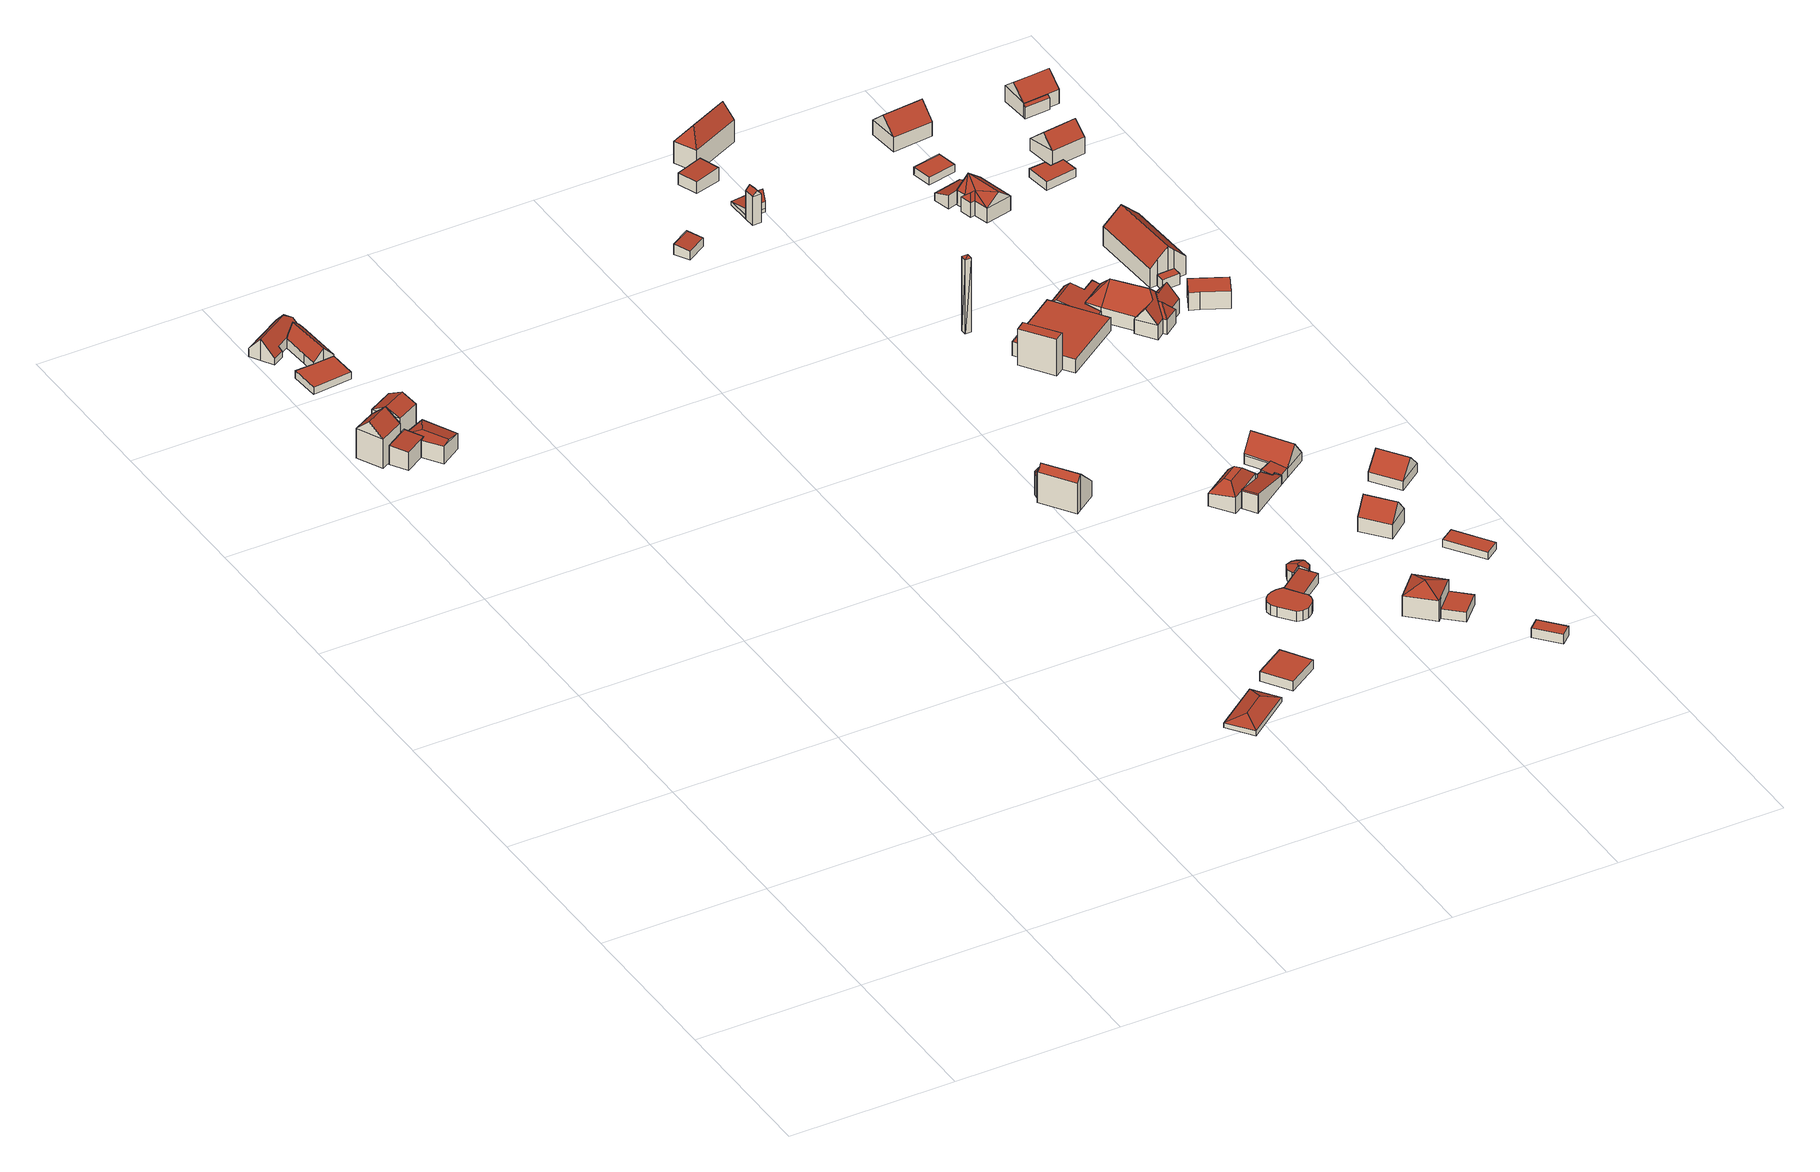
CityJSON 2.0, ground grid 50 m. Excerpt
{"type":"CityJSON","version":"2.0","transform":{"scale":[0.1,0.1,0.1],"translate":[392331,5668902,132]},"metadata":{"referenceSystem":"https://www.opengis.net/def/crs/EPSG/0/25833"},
"CityObjects":{
"building1":{"type":"Building","attributes":{"Dachtyp_tdc":"tdcGableRoof","Gemeindeschluessel":14627140,"Dachneigung":42.22,"QualitaetDacherkennung":62,"Geometrietyp2DReferenz":"3000","function":"31001_9998","roofType":"3100","measuredHeight":13.29},"geometry":[{"type":"MultiSurface","lod":"2","boundaries":[[[0,1,2,3]],[[1,4,5,2]],[[4,6,7,5]],[[6,0,3,7]],[[4,1,8]],[[0,6,9]],[[1,0,9,8]],[[6,4,8,9]],[[3,2,5,7]]],"semantics":{"surfaces":[{"type":"WallSurface"},{"type":"RoofSurface"},{"type":"GroundSurface"}],"values":[0,0,0,0,0,0,1,1,2]}}]},
"building2":{"type":"Building","attributes":{"Dachtyp_tdc":"tdcPolyFlatRoof","Gemeindeschluessel":14627140,"Dachneigung":2.62,"QualitaetDacherkennung":76,"Geometrietyp2DReferenz":"3000","function":"31001_9998","roofType":"2100","measuredHeight":6.09},"geometry":[{"type":"MultiSurface","lod":"2","boundaries":[[[10,11,12,13]],[[11,14,15,12]],[[14,16,17,15]],[[16,18,19,17]],[[18,20,21,19]],[[20,10,13,21]],[[20,18,16,14,11,10]],[[13,12,15,17,19,21]]],"semantics":{"surfaces":[{"type":"WallSurface"},{"type":"RoofSurface"},{"type":"GroundSurface"}],"values":[0,0,0,0,0,0,1,2]}}]},
"building3":{"type":"Building","attributes":{"Dachtyp_tdc":"tdcGableRoof","Gemeindeschluessel":14627140,"Dachneigung":26.84,"QualitaetDacherkennung":79,"Geometrietyp2DReferenz":"3000","function":"31001_9998","roofType":"3100","measuredHeight":13.4},"geometry":[{"type":"MultiSurface","lod":"2","boundaries":[[[22,23,24,25]],[[23,26,27,24]],[[26,28,29,27]],[[28,22,25,29]],[[26,23,30]],[[22,28,31]],[[23,22,31,30]],[[28,26,30,31]],[[25,24,27,29]]],"semantics":{"surfaces":[{"type":"WallSurface"},{"type":"RoofSurface"},{"type":"GroundSurface"}],"values":[0,0,0,0,0,0,1,1,2]}}]},
"building4":{"type":"Building","attributes":{"Dachtyp_tdc":"tdcFreeFormRoof","Gemeindeschluessel":14627140,"Dachneigung":12.15,"QualitaetDacherkennung":54,"Geometrietyp2DReferenz":"3000","function":"31001_9998","roofType":"5000","measuredHeight":6.12},"geometry":[{"type":"MultiSurface","lod":"2","boundaries":[[[32,16,17,19]],[[16,33,15,17]],[[33,34,35,15]],[[34,36,37,35]],[[36,38,39,37]],[[38,32,19,39]],[[40,41,42,33]],[[41,40,16,32,38,43]],[[43,36,34,42,41]],[[34,33,42]],[[38,36,43]],[[33,16,40]],[[19,17,15,35,37,39]]],"semantics":{"surfaces":[{"type":"WallSurface"},{"type":"RoofSurface"},{"type":"GroundSurface"}],"values":[0,0,0,0,0,0,1,1,1,0,0,0,2]}}]},
"building5":{"type":"Building","attributes":{"Dachtyp_tdc":"tdcPolyFlatRoof","Gemeindeschluessel":14627140,"Dachneigung":0,"QualitaetDacherkennung":77,"Geometrietyp2DReferenz":"3000","function":"31001_9998","roofType":"1000","measuredHeight":2.33},"geometry":[{"type":"MultiSurface","lod":"2","boundaries":[[[44,45,46,47]],[[45,48,49,46]],[[48,50,51,49]],[[50,52,53,51]],[[52,44,47,53]],[[52,50,48,45,44]],[[47,46,49,51,53]]],"semantics":{"surfaces":[{"type":"WallSurface"},{"type":"RoofSurface"},{"type":"GroundSurface"}],"values":[0,0,0,0,0,1,2]}}]},
"building6":{"type":"Building","attributes":{"Gemeindeschluessel":14627140,"Geometrietyp2DReferenz":"3000","function":"31001_9998","roofType":"9999"},"children":["building6-1","building6-2"]},
"building6-1":{"type":"BuildingPart","attributes":{"Dachtyp_tdc":"tdcGableAndHippedGRoof","Dachneigung":48.55,"QualitaetDacherkennung":80,"Geometrietyp2DReferenz":"3000","roofType":"9999","measuredHeight":6.79},"parents":["building6"],"geometry":[{"type":"MultiSurface","lod":"2","boundaries":[[[54,55,56,57]],[[55,58,59,56]],[[58,60,61,59]],[[60,62,63,61]],[[62,64,65,63]],[[64,66,67,65]],[[66,68,69,67]],[[68,70,71,69]],[[70,72,73,71]],[[54,57,74]],[[70,68,75]],[[68,66,64,62,75]],[[62,60,58,55,54,76,77,72,70,75]],[[56,59,61,63,65,67,69,71,73,78,57]],[[76,54,74]],[[77,76,74,57,78]],[[72,77,78,73]]],"semantics":{"surfaces":[{"type":"WallSurface"},{"type":"RoofSurface"},{"type":"GroundSurface"},{"type":"ClosureSurface"}],"values":[0,0,0,0,0,0,0,0,0,0,1,1,1,2,0,3,3]}}]},
"building6-2":{"type":"BuildingPart","attributes":{"Dachtyp_tdc":"tdcFreeFormRoof","Dachneigung":44.03,"QualitaetDacherkennung":60,"Geometrietyp2DReferenz":"3000","roofType":"5000","measuredHeight":6.33},"parents":["building6"],"geometry":[{"type":"MultiSurface","lod":"2","boundaries":[[[79,80,81,73,72]],[[80,82,83,81]],[[82,84,85,83]],[[84,86,87,85]],[[86,88,89,87]],[[88,74,57,89]],[[84,82,80,79,90]],[[90,76,74,88,86,84]],[[57,78,73,81,83,85,87,89]],[[77,76,90]],[[78,57,74,76,77]],[[79,72,77,90]],[[72,73,78,77]]],"semantics":{"surfaces":[{"type":"WallSurface"},{"type":"RoofSurface"},{"type":"GroundSurface"},{"type":"ClosureSurface"}],"values":[0,0,0,0,0,0,1,1,2,0,3,0,3]}}]},
"building7":{"type":"Building","attributes":{"Dachtyp_tdc":"tdcFreeFormRoof","Gemeindeschluessel":14627140,"Dachneigung":18.16,"QualitaetDacherkennung":39,"Geometrietyp2DReferenz":"3000","function":"31001_9998","roofType":"5000","measuredHeight":3},"geometry":[{"type":"MultiSurface","lod":"2","boundaries":[[[91,92,93,94]],[[92,95,96,93]],[[95,97,98,96]],[[97,91,94,98]],[[99,100,97,95]],[[99,95,92]],[[100,99,92,91]],[[100,91,97]],[[94,93,96,98]]],"semantics":{"surfaces":[{"type":"WallSurface"},{"type":"RoofSurface"},{"type":"GroundSurface"}],"values":[0,0,0,0,1,1,1,1,2]}}]},
"building8":{"type":"Building","attributes":{"Dachtyp_tdc":"tdcPolyFlatRoof","Gemeindeschluessel":14627140,"Dachneigung":0,"QualitaetDacherkennung":20,"Geometrietyp2DReferenz":"3000","function":"31001_9998","roofType":"1000","measuredHeight":3},"geometry":[{"type":"MultiSurface","lod":"2","boundaries":[[[101,102,103,104]],[[102,105,106,103]],[[105,107,108,106]],[[107,101,104,108]],[[107,105,102,101]],[[104,103,106,108]]],"semantics":{"surfaces":[{"type":"WallSurface"},{"type":"RoofSurface"},{"type":"GroundSurface"}],"values":[0,0,0,0,1,2]}}]},
"building9":{"type":"Building","attributes":{"Gemeindeschluessel":14627140,"Geometrietyp2DReferenz":"3000","function":"31001_3043","roofType":"9999"},"children":["building9-1","building9-2"]},
"building9-1":{"type":"BuildingPart","attributes":{"Dachtyp_tdc":"tdcGableRoof","Dachneigung":43.97,"QualitaetDacherkennung":53,"Geometrietyp2DReferenz":"3000","roofType":"3100","measuredHeight":11.62},"parents":["building9"],"geometry":[{"type":"MultiSurface","lod":"2","boundaries":[[[109,110,111]],[[112,113,114,115]],[[113,116,117,114]],[[116,118,119,117]],[[118,120,121,119]],[[120,122,123,121]],[[122,109,111,123]],[[118,116,113,112,124,125]],[[125,109,122,120,118]],[[111,126,127,115,114,117,119,121,123]],[[128,129,110,109,125]],[[126,111,110,129]],[[127,126,129,128]],[[124,128,125]],[[127,128,124,112,115]]],"semantics":{"surfaces":[{"type":"WallSurface"},{"type":"RoofSurface"},{"type":"GroundSurface"},{"type":"ClosureSurface"}],"values":[0,0,0,0,0,0,0,1,1,2,0,3,3,0,3]}}]},
"building9-2":{"type":"BuildingPart","attributes":{"Dachtyp_tdc":"tdcFreeFormRoof","Dachneigung":53.35,"QualitaetDacherkennung":10,"Geometrietyp2DReferenz":"3000","roofType":"5000","measuredHeight":8.54},"parents":["building9"],"geometry":[{"type":"MultiSurface","lod":"2","boundaries":[[[128,130,131,127]],[[130,132,133,131]],[[132,134,135,133]],[[134,136,137,135]],[[136,138,139,137]],[[138,140,141,139]],[[140,142,112,115,141]],[[138,136,143,144]],[[136,134,145,143]],[[134,132,146,145]],[[132,130,147,146]],[[130,128,110,129,147]],[[129,128,124,142,148,144,143,145,146,147]],[[142,140,148]],[[140,138,144,148]],[[126,111,127,131,133,135,137,139,141,115,127]],[[110,111,126,129]],[[110,128,127,111]],[[124,112,142]],[[126,127,128,129]],[[127,115,112,124,128]]],"semantics":{"surfaces":[{"type":"WallSurface"},{"type":"RoofSurface"},{"type":"GroundSurface"},{"type":"ClosureSurface"}],"values":[0,0,0,0,0,0,0,1,1,1,1,1,1,1,1,2,3,3,0,3,3]}}]},
"building10":{"type":"Building","attributes":{"Dachtyp_tdc":"tdcPolyFlatRoof","Gemeindeschluessel":14627140,"Dachneigung":0,"QualitaetDacherkennung":88,"Geometrietyp2DReferenz":"3000","function":"31001_9998","roofType":"1000","measuredHeight":3.22},"geometry":[{"type":"MultiSurface","lod":"2","boundaries":[[[149,150,151,152]],[[150,153,154,151]],[[153,155,156,154]],[[155,157,158,156]],[[157,159,160,158]],[[159,161,162,160]],[[161,163,164,162]],[[163,165,166,164]],[[165,167,168,166]],[[167,169,170,168]],[[169,171,172,170]],[[171,173,174,172]],[[173,175,176,174]],[[175,177,178,176]],[[177,179,180,178]],[[179,149,152,180]],[[179,177,175,173,171,169,167,165,163,161,159,157,155,153,150,149]],[[152,151,154,156,158,160,162,164,166,168,170,172,174,176,178,180]]],"semantics":{"surfaces":[{"type":"WallSurface"},{"type":"RoofSurface"},{"type":"GroundSurface"}],"values":[0,0,0,0,0,0,0,0,0,0,0,0,0,0,0,0,1,2]}}]},
"building11":{"type":"Building","attributes":{"Gemeindeschluessel":14627140,"Geometrietyp2DReferenz":"3000","function":"31001_9998","roofType":"9999"},"children":["building11-1","building11-2"]},
"building11-1":{"type":"BuildingPart","attributes":{"Dachtyp_tdc":"tdcFreeFormRoof","Dachneigung":13.98,"QualitaetDacherkennung":77,"Geometrietyp2DReferenz":"3000","roofType":"5000","measuredHeight":4.08},"parents":["building11"],"geometry":[{"type":"MultiSurface","lod":"2","boundaries":[[[181,182,183,184,185]],[[182,186,187,183]],[[186,188,189,187]],[[188,190,191,189]],[[190,192,193,191]],[[192,194,195,193]],[[194,196,197,195]],[[196,198,199,197]],[[198,200,201,202,199]],[[203,204,192,190,205]],[[206,203,205,188,186,182,181]],[[196,194,204,203,206,207,200,198]],[[190,188,205]],[[194,192,204]],[[181,207,206]],[[184,183,187,189,191,193,195,197,199,202,208]],[[209,201,200,207]],[[209,208,202,201]],[[181,185,209,207]],[[185,184,208,209]]],"semantics":{"surfaces":[{"type":"WallSurface"},{"type":"RoofSurface"},{"type":"GroundSurface"},{"type":"ClosureSurface"}],"values":[0,0,0,0,0,0,0,0,0,1,1,1,0,0,0,2,0,3,0,3]}}]},
"building11-2":{"type":"BuildingPart","attributes":{"Dachtyp_tdc":"tdcPolyFlatRoof","Dachneigung":3.44,"QualitaetDacherkennung":50,"Geometrietyp2DReferenz":"3000","roofType":"2100","measuredHeight":3.25},"parents":["building11"],"geometry":[{"type":"MultiSurface","lod":"2","boundaries":[[[210,185,184,172]],[[201,211,212,202]],[[211,213,174,212]],[[213,210,172,174]],[[213,211,201,209,185,210]],[[172,184,208,202,212,174]],[[208,184,185,209]],[[202,208,209,201]]],"semantics":{"surfaces":[{"type":"WallSurface"},{"type":"RoofSurface"},{"type":"GroundSurface"},{"type":"ClosureSurface"}],"values":[0,0,0,0,1,2,3,3]}}]},
"building12":{"type":"Building","attributes":{"Dachtyp_tdc":"tdcPolyFlatRoof","Gemeindeschluessel":14627140,"Dachneigung":5.87,"QualitaetDacherkennung":61,"Geometrietyp2DReferenz":"3000","function":"31001_9998","roofType":"2100","measuredHeight":3.37},"geometry":[{"type":"MultiSurface","lod":"2","boundaries":[[[214,215,216,217]],[[215,218,219,216]],[[218,220,221,219]],[[220,214,217,221]],[[220,218,215,214]],[[217,216,219,221]]],"semantics":{"surfaces":[{"type":"WallSurface"},{"type":"RoofSurface"},{"type":"GroundSurface"}],"values":[0,0,0,0,1,2]}}]},
"building13":{"type":"Building","attributes":{"Dachtyp_tdc":"tdcTentRoof","Gemeindeschluessel":14627140,"Dachneigung":25.04,"QualitaetDacherkennung":76,"Geometrietyp2DReferenz":"3000","function":"31001_9998","roofType":"3500","measuredHeight":8.85},"geometry":[{"type":"MultiSurface","lod":"2","boundaries":[[[222,223,224,225]],[[223,226,227,224]],[[226,228,229,227]],[[228,230,231,229]],[[230,222,225,231]],[[222,230,232]],[[223,222,232]],[[228,226,223,232]],[[230,228,232]],[[225,224,227,229,231]]],"semantics":{"surfaces":[{"type":"WallSurface"},{"type":"RoofSurface"},{"type":"GroundSurface"}],"values":[0,0,0,0,0,1,1,1,1,2]}}]},
"building14":{"type":"Building","attributes":{"Dachtyp_tdc":"tdcCutTentRoof","Gemeindeschluessel":14627140,"Dachneigung":50.88,"QualitaetDacherkennung":64,"Geometrietyp2DReferenz":"3000","function":"31001_9998","roofType":"9999","measuredHeight":8.33},"geometry":[{"type":"MultiSurface","lod":"2","boundaries":[[[233,234,235,236]],[[234,237,238,235]],[[237,239,240,238]],[[239,241,242,240]],[[241,243,244,242]],[[243,245,246,244]],[[245,247,248,246]],[[247,249,250,248]],[[249,233,236,250]],[[233,249,251,252]],[[243,241,239,237,234,233,252,253]],[[247,245,243,253,254]],[[249,247,254,251]],[[254,253,252,251]],[[236,235,238,240,242,244,246,248,250]]],"semantics":{"surfaces":[{"type":"WallSurface"},{"type":"RoofSurface"},{"type":"GroundSurface"}],"values":[0,0,0,0,0,0,0,0,0,1,1,1,1,1,2]}}]},
"building15":{"type":"Building","attributes":{"Dachtyp_tdc":"tdcPolyFlatRoof","Gemeindeschluessel":14627140,"Dachneigung":0,"QualitaetDacherkennung":73,"Geometrietyp2DReferenz":"3000","function":"31001_9998","roofType":"1000","measuredHeight":3.17},"geometry":[{"type":"MultiSurface","lod":"2","boundaries":[[[255,256,257,258]],[[256,259,260,257]],[[259,261,262,260]],[[261,255,258,262]],[[261,259,256,255]],[[258,257,260,262]]],"semantics":{"surfaces":[{"type":"WallSurface"},{"type":"RoofSurface"},{"type":"GroundSurface"}],"values":[0,0,0,0,1,2]}}]},
"building16":{"type":"Building","attributes":{"Dachtyp_tdc":"tdcGableRoof","Gemeindeschluessel":14627140,"Dachneigung":12.41,"QualitaetDacherkennung":10,"Geometrietyp2DReferenz":"3000","function":"31001_9998","roofType":"3100","measuredHeight":6.01},"geometry":[{"type":"MultiSurface","lod":"2","boundaries":[[[263,264,265,266]],[[264,267,268,265]],[[267,269,270,268]],[[269,271,272,270]],[[271,273,274,272]],[[273,275,276,274]],[[275,277,278,276]],[[277,279,280,278]],[[279,245,281,280]],[[245,263,266,281]],[[277,275,273,271,269,267,264,263]],[[263,245,279,277]],[[266,265,268,270,272,274,276,278,280,281]]],"semantics":{"surfaces":[{"type":"WallSurface"},{"type":"RoofSurface"},{"type":"GroundSurface"}],"values":[0,0,0,0,0,0,0,0,0,0,1,1,2]}}]},
"building17":{"type":"Building","attributes":{"BodenHoehe":167.97,"gemHoehe":24,"BauwerkHoehe":24,"Breite":2.5,"Gemeindeschluessel":"14627140","Geometrietyp2DReferenz":"3000","function":"51002_1290","measuredHeight":24},"geometry":[{"type":"MultiSurface","lod":"2","boundaries":[[[282,283,284]],[[282,284,285]],[[282,285,286]],[[282,286,287]],[[285,284,288]],[[285,288,286]],[[284,283,289]],[[284,289,288]],[[283,282,287]],[[283,287,289]],[[286,288,289]],[[286,289,287]]],"semantics":{"surfaces":[{"type":"RoofSurface"},{"type":"WallSurface"},{"type":"GroundSurface"}],"values":[0,0,1,1,1,1,1,1,1,1,2,2]}}]},
"building18":{"type":"Building","attributes":{"Dachtyp_tdc":"tdcPolyFlatRoof","Gemeindeschluessel":14627140,"Dachneigung":0,"QualitaetDacherkennung":65,"Geometrietyp2DReferenz":"3000","function":"31001_9998","roofType":"1000","measuredHeight":2.97},"geometry":[{"type":"MultiSurface","lod":"2","boundaries":[[[290,291,292,293]],[[291,294,295,292]],[[294,296,297,295]],[[296,290,293,297]],[[296,294,291,290]],[[293,292,295,297]]],"semantics":{"surfaces":[{"type":"WallSurface"},{"type":"RoofSurface"},{"type":"GroundSurface"}],"values":[0,0,0,0,1,2]}}]},
"building19":{"type":"Building","attributes":{"Gemeindeschluessel":14627140,"Geometrietyp2DReferenz":"3000","function":"31001_9998","roofType":"9999"},"children":["building19-1","building19-2"]},
"building19-1":{"type":"BuildingPart","attributes":{"Dachtyp_tdc":"tdcFreeFormRoof","Dachneigung":50.83,"QualitaetDacherkennung":8,"Geometrietyp2DReferenz":"3000","roofType":"5000","measuredHeight":10.88},"parents":["building19"],"geometry":[{"type":"MultiSurface","lod":"2","boundaries":[[[298,299,300,301,302,303]],[[299,304,305,300]],[[304,306,307,308,309,305]],[[310,311,306,304]],[[310,304,299]],[[311,310,299,298]],[[311,298,306]],[[301,300,305,309]],[[303,307,306,298]],[[302,301,309,308]],[[302,308,307,303]]],"semantics":{"surfaces":[{"type":"WallSurface"},{"type":"RoofSurface"},{"type":"GroundSurface"},{"type":"ClosureSurface"}],"values":[0,0,0,1,0,1,0,2,0,3,3]}}]},
"building19-2":{"type":"BuildingPart","attributes":{"Dachtyp_tdc":"tdcHipAndGableRoof","Dachneigung":42.01,"QualitaetDacherkennung":13,"Geometrietyp2DReferenz":"3000","roofType":"5000","measuredHeight":6.76},"parents":["building19"],"geometry":[{"type":"MultiSurface","lod":"2","boundaries":[[[308,312,313,309]],[[312,314,315,313]],[[314,316,317,315]],[[316,302,301,317]],[[312,307,318]],[[303,319,320,318,307]],[[312,318,320,314]],[[316,319,303,302]],[[314,320,319,316]],[[308,307,312]],[[301,309,313,315,317]],[[309,301,302,308]],[[302,303,307,308]]],"semantics":{"surfaces":[{"type":"WallSurface"},{"type":"RoofSurface"},{"type":"GroundSurface"},{"type":"ClosureSurface"}],"values":[0,0,0,0,1,1,1,0,0,0,2,3,3]}}]},
"building20":{"type":"Building","attributes":{"Dachtyp_tdc":"tdcGableRoof","Gemeindeschluessel":14627140,"Dachneigung":49.23,"QualitaetDacherkennung":78,"Geometrietyp2DReferenz":"3000","function":"31001_9998","roofType":"3100","measuredHeight":9.22},"geometry":[{"type":"MultiSurface","lod":"2","boundaries":[[[321,322,323,324]],[[322,325,326,323]],[[325,327,328,326]],[[327,321,324,328]],[[325,322,329]],[[321,327,330]],[[322,321,330,329]],[[327,325,329,330]],[[324,323,326,328]]],"semantics":{"surfaces":[{"type":"WallSurface"},{"type":"RoofSurface"},{"type":"GroundSurface"}],"values":[0,0,0,0,0,0,1,1,2]}}]},
"building21":{"type":"Building","attributes":{"Gemeindeschluessel":14627140,"Geometrietyp2DReferenz":"3000","function":"31001_9998","roofType":"9999"},"children":["building21-1","building21-2"]},
"building21-1":{"type":"BuildingPart","attributes":{"Dachtyp_tdc":"tdcPolyFlatRoof","Dachneigung":0,"QualitaetDacherkennung":65,"Geometrietyp2DReferenz":"3000","roofType":"1000","measuredHeight":11.69},"parents":["building21"],"geometry":[{"type":"MultiSurface","lod":"2","boundaries":[[[331,332,333,334,335]],[[332,336,337,333]],[[336,338,339,340,337]],[[338,336,332,331]],[[334,333,337,340]],[[335,339,338,331]],[[335,334,340,339]]],"semantics":{"surfaces":[{"type":"WallSurface"},{"type":"RoofSurface"},{"type":"GroundSurface"},{"type":"ClosureSurface"}],"values":[0,0,0,1,2,0,3]}}]},
"building21-2":{"type":"BuildingPart","attributes":{"Dachtyp_tdc":"tdcPolyFlatRoof","Dachneigung":0,"QualitaetDacherkennung":38,"Geometrietyp2DReferenz":"3000","roofType":"1000","measuredHeight":4.4},"parents":["building21"],"geometry":[{"type":"MultiSurface","lod":"2","boundaries":[[[341,335,334,342]],[[339,343,344,340]],[[343,345,346,344]],[[345,347,348,346]],[[347,349,350,348]],[[349,351,352,350]],[[351,353,354,352]],[[353,341,342,354]],[[353,351,349,347,345,343,339,335,341]],[[342,334,340,344,346,348,350,352,354]],[[340,334,335,339]]],"semantics":{"surfaces":[{"type":"WallSurface"},{"type":"RoofSurface"},{"type":"GroundSurface"},{"type":"ClosureSurface"}],"values":[0,0,0,0,0,0,0,0,1,2,3]}}]},
"building22":{"type":"Building","attributes":{"Dachtyp_tdc":"tdcPolyFlatRoof","Gemeindeschluessel":14627140,"Dachneigung":4.69,"QualitaetDacherkennung":86,"Geometrietyp2DReferenz":"3000","function":"31001_9998","roofType":"2100","measuredHeight":4.35},"geometry":[{"type":"MultiSurface","lod":"2","boundaries":[[[355,356,357,358]],[[356,359,360,357]],[[359,361,362,360]],[[361,355,358,362]],[[361,359,356,355]],[[358,357,360,362]]],"semantics":{"surfaces":[{"type":"WallSurface"},{"type":"RoofSurface"},{"type":"GroundSurface"}],"values":[0,0,0,0,1,2]}}]},
"building23":{"type":"Building","attributes":{"Gemeindeschluessel":14627140,"Geometrietyp2DReferenz":"3000","function":"31001_9998","roofType":"9999"},"children":["building23-1","building23-2"]},
"building23-1":{"type":"BuildingPart","attributes":{"Dachtyp_tdc":"tdcPolyFlatRoof","Dachneigung":7.18,"QualitaetDacherkennung":78,"Geometrietyp2DReferenz":"3000","roofType":"2100","measuredHeight":3.71},"parents":["building23"],"geometry":[{"type":"MultiSurface","lod":"2","boundaries":[[[363,364,365,366,367,368]],[[364,369,370,365]],[[369,371,372,370]],[[371,373,374,372]],[[373,375,376,377,378,374]],[[373,371,369,364,363,375]],[[378,366,365,370,372,374]],[[363,368,376,375]],[[367,366,378,377]],[[367,377,376,368]]],"semantics":{"surfaces":[{"type":"WallSurface"},{"type":"RoofSurface"},{"type":"GroundSurface"},{"type":"ClosureSurface"}],"values":[0,0,0,0,0,1,2,0,3,3]}}]},
"building23-2":{"type":"BuildingPart","attributes":{"Dachtyp_tdc":"tdcGableRoof","Dachneigung":51.81,"QualitaetDacherkennung":79,"Geometrietyp2DReferenz":"3000","roofType":"3100","measuredHeight":8.22},"parents":["building23"],"geometry":[{"type":"MultiSurface","lod":"2","boundaries":[[[379,367,366,380]],[[377,381,382,378]],[[381,383,384,382]],[[383,379,380,384]],[[379,385,386,387]],[[388,376,368,387,386]],[[379,387,368,367]],[[377,376,388,381]],[[381,388,386,385,383]],[[383,385,379]],[[380,366,378,382,384]],[[378,366,367,377]],[[367,368,376,377]]],"semantics":{"surfaces":[{"type":"WallSurface"},{"type":"RoofSurface"},{"type":"GroundSurface"},{"type":"ClosureSurface"}],"values":[0,0,0,0,1,1,0,0,0,0,2,3,3]}}]},
"building24":{"type":"Building","attributes":{"Dachtyp_tdc":"tdcPolyFlatRoof","Gemeindeschluessel":14627140,"Dachneigung":0,"QualitaetDacherkennung":80,"Geometrietyp2DReferenz":"3000","function":"31001_9998","roofType":"1000","measuredHeight":2.28},"geometry":[{"type":"MultiSurface","lod":"2","boundaries":[[[389,390,391,392]],[[390,393,394,391]],[[393,395,396,394]],[[395,389,392,396]],[[395,393,390,389]],[[392,391,394,396]]],"semantics":{"surfaces":[{"type":"WallSurface"},{"type":"RoofSurface"},{"type":"GroundSurface"}],"values":[0,0,0,0,1,2]}}]},
"building25":{"type":"Building","attributes":{"Dachtyp_tdc":"tdcHipAndGableRoof","Gemeindeschluessel":14627140,"Dachneigung":51.21,"QualitaetDacherkennung":65,"Geometrietyp2DReferenz":"3000","function":"31001_9998","roofType":"5000","measuredHeight":11.57},"geometry":[{"type":"MultiSurface","lod":"2","boundaries":[[[397,398,399,400]],[[398,401,402,399]],[[401,403,404,402]],[[403,397,400,404]],[[401,398,405]],[[397,403,406]],[[398,397,406,405]],[[403,401,405,406]],[[400,399,402,404]]],"semantics":{"surfaces":[{"type":"WallSurface"},{"type":"RoofSurface"},{"type":"GroundSurface"}],"values":[0,0,0,0,1,0,1,1,2]}}]},
"building26":{"type":"Building","attributes":{"Dachtyp_tdc":"tdcFreeFormRoof","Gemeindeschluessel":14627140,"Dachneigung":10.4,"QualitaetDacherkennung":12,"Geometrietyp2DReferenz":"3000","function":"31001_9998","roofType":"5000","measuredHeight":5.91},"geometry":[{"type":"MultiSurface","lod":"2","boundaries":[[[407,408,409,410]],[[408,411,412,409]],[[411,413,414,412]],[[413,415,416,414]],[[415,417,418,416]],[[417,419,420,418]],[[419,421,422,420]],[[421,407,410,422]],[[423,424,417,415]],[[407,421,419,424,423,413,411,408]],[[415,413,423]],[[419,417,424]],[[410,409,412,414,416,418,420,422]]],"semantics":{"surfaces":[{"type":"WallSurface"},{"type":"RoofSurface"},{"type":"GroundSurface"}],"values":[0,0,0,0,0,0,0,0,1,1,0,0,2]}}]},
"building27":{"type":"Building","attributes":{"Dachtyp_tdc":"tdcGableRoof","Gemeindeschluessel":14627140,"Dachneigung":46.78,"QualitaetDacherkennung":77,"Geometrietyp2DReferenz":"3000","function":"31001_9998","roofType":"3100","measuredHeight":7.62},"geometry":[{"type":"MultiSurface","lod":"2","boundaries":[[[425,426,427,428]],[[426,429,430,427]],[[429,431,432,430]],[[431,425,428,432]],[[429,426,433]],[[425,431,434]],[[426,425,434,433]],[[431,429,433,434]],[[428,427,430,432]]],"semantics":{"surfaces":[{"type":"WallSurface"},{"type":"RoofSurface"},{"type":"GroundSurface"}],"values":[0,0,0,0,0,0,1,1,2]}}]},
"building28":{"type":"Building","attributes":{"name":"Krematorium","Dachtyp_tdc":"tdcFreeFormRoof","Gemeindeschluessel":14627140,"Dachneigung":50.9,"QualitaetDacherkennung":41,"Geometrietyp2DReferenz":"3000","function":"31001_9998","roofType":"5000","measuredHeight":10.88},"geometry":[{"type":"MultiSurface","lod":"2","boundaries":[[[435,436,437,438]],[[436,439,440,437]],[[439,441,442,440]],[[441,443,444,442]],[[443,445,446,444]],[[445,447,448,446]],[[447,449,450,448]],[[449,451,452,450]],[[451,453,454,452]],[[453,455,456,454]],[[455,457,458,456]],[[457,459,460,458]],[[459,461,462,460]],[[461,463,464,462]],[[463,435,438,464]],[[465,466,467,468,463,461]],[[469,470,471,465,461,459]],[[469,459,457]],[[470,469,457,455]],[[472,473,471,470,455,453]],[[472,453,451]],[[473,472,451,449]],[[474,466,465,471,473,449,447]],[[475,476,474,447,445]],[[475,445,443]],[[477,476,475,443,441]],[[477,441,439]],[[467,466,474,476,477,439,436]],[[468,467,436,435]],[[468,435,463]],[[438,437,440,442,444,446,448,450,452,454,456,458,460,462,464]]],"semantics":{"surfaces":[{"type":"WallSurface"},{"type":"RoofSurface"},{"type":"GroundSurface"}],"values":[0,0,0,0,0,0,0,0,0,0,0,0,0,0,0,1,1,1,1,1,0,1,1,1,1,1,1,1,1,0,2]}}]},
"building29":{"type":"Building","attributes":{"Dachtyp_tdc":"tdcPolyFlatRoof","Gemeindeschluessel":14627140,"Dachneigung":20.62,"QualitaetDacherkennung":71,"Geometrietyp2DReferenz":"3000","function":"31001_9998","roofType":"2100","measuredHeight":4.32},"geometry":[{"type":"MultiSurface","lod":"2","boundaries":[[[478,479,480,481]],[[479,482,483,480]],[[482,484,485,483]],[[484,486,487,485]],[[486,478,481,487]],[[486,484,482,479,478]],[[481,480,483,485,487]]],"semantics":{"surfaces":[{"type":"WallSurface"},{"type":"RoofSurface"},{"type":"GroundSurface"}],"values":[0,0,0,0,0,1,2]}}]},
"building30":{"type":"Building","attributes":{"Dachtyp_tdc":"tdcFreeFormRoof","Gemeindeschluessel":14627140,"Dachneigung":38.3,"QualitaetDacherkennung":72,"Geometrietyp2DReferenz":"3000","function":"31001_9998","roofType":"5000","measuredHeight":8.08},"geometry":[{"type":"MultiSurface","lod":"2","boundaries":[[[488,489,490,491]],[[489,492,493,490]],[[492,494,495,493]],[[494,496,497,495]],[[496,498,499,497]],[[498,500,501,499]],[[500,502,503,501]],[[502,504,505,503]],[[504,488,491,505]],[[504,506,488]],[[506,504,502]],[[506,500,507]],[[500,506,502]],[[507,508,506]],[[507,492,508]],[[492,507,494]],[[509,507,500,498]],[[509,498,496]],[[507,509,496,494]],[[508,492,489]],[[506,508,489,488]],[[491,490,493,495,497,499,501,503,505]]],"semantics":{"surfaces":[{"type":"WallSurface"},{"type":"RoofSurface"},{"type":"GroundSurface"}],"values":[0,0,0,0,0,0,0,0,0,0,0,1,1,1,1,1,1,1,1,0,1,2]}}]},
"building31":{"type":"Building","attributes":{"Dachtyp_tdc":"tdcPolyFlatRoof","Gemeindeschluessel":14627140,"Dachneigung":0,"QualitaetDacherkennung":77,"Geometrietyp2DReferenz":"3000","function":"31001_9998","roofType":"1000","measuredHeight":2.32},"geometry":[{"type":"MultiSurface","lod":"2","boundaries":[[[510,511,512,513]],[[511,514,515,512]],[[514,516,517,515]],[[516,510,513,517]],[[516,514,511,510]],[[513,512,515,517]]],"semantics":{"surfaces":[{"type":"WallSurface"},{"type":"RoofSurface"},{"type":"GroundSurface"}],"values":[0,0,0,0,1,2]}}]},
"building32":{"type":"Building","attributes":{"Dachtyp_tdc":"tdcFreeFormRoof","Gemeindeschluessel":14627140,"Dachneigung":42.8,"QualitaetDacherkennung":66,"Geometrietyp2DReferenz":"3000","function":"31001_9998","roofType":"5000","measuredHeight":9.19},"geometry":[{"type":"MultiSurface","lod":"2","boundaries":[[[518,519,520,521]],[[519,522,523,520]],[[522,524,525,523]],[[524,526,527,525]],[[526,528,529,527]],[[528,530,531,529]],[[530,532,533,531]],[[532,518,521,533]],[[534,528,526,524,522,519,518,535]],[[532,530,534,535]],[[530,528,534]],[[518,532,535]],[[521,520,523,525,527,529,531,533]]],"semantics":{"surfaces":[{"type":"WallSurface"},{"type":"RoofSurface"},{"type":"GroundSurface"}],"values":[0,0,0,0,0,0,0,0,1,1,0,0,2]}}]},
"building33":{"type":"Building","attributes":{"Dachtyp_tdc":"tdcPolyFlatRoof","Gemeindeschluessel":14627140,"Dachneigung":0,"QualitaetDacherkennung":19,"Geometrietyp2DReferenz":"3000","function":"31001_9998","roofType":"1000","measuredHeight":5.6},"geometry":[{"type":"MultiSurface","lod":"2","boundaries":[[[536,537,538,539]],[[537,540,541,538]],[[540,542,543,541]],[[542,544,545,543]],[[544,546,547,545]],[[546,536,539,547]],[[546,544,542,540,537,536]],[[539,538,541,543,545,547]]],"semantics":{"surfaces":[{"type":"WallSurface"},{"type":"RoofSurface"},{"type":"GroundSurface"}],"values":[0,0,0,0,0,0,1,2]}}]},
"building34":{"type":"Building","attributes":{"Gemeindeschluessel":14627140,"Geometrietyp2DReferenz":"3000","function":"31001_9998","roofType":"9999"},"children":["building34-1","building34-2"]},
"building34-1":{"type":"BuildingPart","attributes":{"Dachtyp_tdc":"tdcPolyFlatRoof","Dachneigung":0,"QualitaetDacherkennung":0,"Geometrietyp2DReferenz":"3000","roofType":"9999","measuredHeight":3.4},"parents":["building34"],"geometry":[{"type":"MultiSurface","lod":"2","boundaries":[[[548,549,550,551,552]],[[551,550,553,554]],[[550,549,555,553]],[[549,548,556,555]],[[554,553,555,556,557]],[[554,557,552,551]],[[557,556,548,552]]],"semantics":{"surfaces":[{"type":"RoofSurface"},{"type":"WallSurface"},{"type":"GroundSurface"},{"type":"ClosureSurface"}],"values":[0,1,1,1,2,3,3]}}]},
"building34-2":{"type":"BuildingPart","attributes":{"Dachtyp_tdc":"tdcGableRoof","Dachneigung":42.71,"QualitaetDacherkennung":85,"Geometrietyp2DReferenz":"3000","roofType":"3100","measuredHeight":11.24},"parents":["building34"],"geometry":[{"type":"MultiSurface","lod":"2","boundaries":[[[558,551,554]],[[559,556,548]],[[559,560,561,556]],[[560,562,563,561]],[[562,564,565,563]],[[564,566,567,565]],[[566,568,569,567]],[[568,558,554,569]],[[564,562,560,559,570]],[[570,558,568,566,564]],[[554,557,556,561,563,565,567,569]],[[552,551,558,570]],[[557,554,551,552]],[[559,548,552,570]],[[557,552,548,556]]],"semantics":{"surfaces":[{"type":"WallSurface"},{"type":"RoofSurface"},{"type":"GroundSurface"},{"type":"ClosureSurface"}],"values":[0,0,0,0,0,0,0,0,1,1,2,0,3,0,3]}}]},
"building35":{"type":"Building","attributes":{"Dachtyp_tdc":"tdcPolyFlatRoof","Gemeindeschluessel":14627140,"Dachneigung":0,"QualitaetDacherkennung":89,"Geometrietyp2DReferenz":"3000","function":"31001_9998","roofType":"1000","measuredHeight":2.67},"geometry":[{"type":"MultiSurface","lod":"2","boundaries":[[[571,572,573,574]],[[572,575,576,573]],[[575,577,578,576]],[[577,579,580,578]],[[579,581,582,580]],[[581,571,574,582]],[[581,579,577,575,572,571]],[[574,573,576,578,580,582]]],"semantics":{"surfaces":[{"type":"WallSurface"},{"type":"RoofSurface"},{"type":"GroundSurface"}],"values":[0,0,0,0,0,0,1,2]}}]},
"building36":{"type":"Building","attributes":{"Dachtyp_tdc":"tdcGableRoof","Gemeindeschluessel":14627140,"Dachneigung":41.89,"QualitaetDacherkennung":89,"Geometrietyp2DReferenz":"3000","function":"31001_9998","roofType":"3100","measuredHeight":9.01},"geometry":[{"type":"MultiSurface","lod":"2","boundaries":[[[583,584,585,586]],[[584,587,588,585]],[[587,589,590,588]],[[589,583,586,590]],[[587,584,591]],[[583,589,592]],[[584,583,592,591]],[[589,587,591,592]],[[586,585,588,590]]],"semantics":{"surfaces":[{"type":"WallSurface"},{"type":"RoofSurface"},{"type":"GroundSurface"}],"values":[0,0,0,0,0,0,1,1,2]}}]},
"building37":{"type":"Building","attributes":{"Gemeindeschluessel":14627140,"Geometrietyp2DReferenz":"3000","function":"31001_9998","roofType":"9999"},"children":["building37-1","building37-2"]},
"building37-1":{"type":"BuildingPart","attributes":{"Dachtyp_tdc":"tdcPolyFlatRoof","Dachneigung":35.2,"QualitaetDacherkennung":61,"Geometrietyp2DReferenz":"3000","roofType":"2100","measuredHeight":4.38},"parents":["building37"],"geometry":[{"type":"MultiSurface","lod":"2","boundaries":[[[593,594,595,596]],[[597,598,599,600]],[[598,593,596,599]],[[598,597,594,593]],[[596,595,600,599]],[[600,595,594,597]]],"semantics":{"surfaces":[{"type":"WallSurface"},{"type":"RoofSurface"},{"type":"GroundSurface"},{"type":"ClosureSurface"}],"values":[0,0,0,1,2,3]}}]},
"building37-2":{"type":"BuildingPart","attributes":{"Dachtyp_tdc":"tdcGableRoof","Dachneigung":39.85,"QualitaetDacherkennung":90,"Geometrietyp2DReferenz":"3000","roofType":"3100","measuredHeight":8.45},"parents":["building37"],"geometry":[{"type":"MultiSurface","lod":"2","boundaries":[[[601,602,603,604]],[[602,605,597,600,603]],[[606,607,608,595,594]],[[607,601,604,608]],[[607,609,610,601]],[[605,602,610,609,606]],[[606,609,607]],[[601,610,602]],[[604,603,600,595,608]],[[594,597,605,606]],[[594,595,600,597]]],"semantics":{"surfaces":[{"type":"WallSurface"},{"type":"RoofSurface"},{"type":"GroundSurface"},{"type":"ClosureSurface"}],"values":[0,0,0,0,1,1,0,0,2,0,3]}}]}
},
"vertices":[
[8,2696,123],[76,2732,123],[76,2732,27],[8,2696,27],[121,2661,120],[121,2661,27],[48,2621,120],[48,2621,27],[98,2698,160],[27,2660,160],
[54,2601,111],[125,2645,111],[125,2645,50],[54,2601,50],[128,2639,111],[128,2639,50],[155,2595,108],[155,2595,50],[142,2586,108],[142,2586,50],[85,2551,108],[85,2551,50],
[76,2732,138],[150,2773,138],[150,2773,25],[76,2732,25],[190,2698,137],[190,2698,25],[121,2661,137],[121,2661,25],[170,2736,159],[98,2697,159],
[142,2586,105],[128,2639,104],[194,2671,101],[194,2671,50],[244,2572,101],[244,2572,50],[180,2531,107],[180,2531,50],[134,2629,107],[165,2620,112],[191,2669,102],[203,2545,112],
[63,3019,35],[59,3108,35],[59,3108,12],[63,3019,12],[115,3111,35],[115,3111,12],[179,3116,35],[179,3116,12],[183,3030,35],[183,3030,12],
[108,3241,40],[71,3219,40],[71,3219,8],[108,3241,8],[77,3210,27],[77,3210,8],[42,3189,28],[42,3189,8],[20,3225,76],[20,3225,8],[2,3256,34],[2,3256,8],[128,3332,34],[128,3332,8],[140,3313,60],[140,3313,8],[154,3290,60],[154,3290,8],[163,3275,40],[163,3275,8],[108,3241,39],[127,3289,76],[109,3242,40],[137,3259,40],[137,3259,8],
[163,3275,45],[169,3264,40],[169,3264,8],[179,3116,40],[179,3116,8],[147,3114,71],[147,3114,8],[115,3111,38],[115,3111,8],[113,3157,38],[113,3157,8],[137,3259,71],
[1341,125,385],[1208,25,385],[1208,25,370],[1341,125,370],[1152,99,385],[1152,99,370],[1286,199,385],[1286,199,370],[1217,89,400],[1284,140,400],
[1491,223,392],[1398,163,392],[1398,163,362],[1491,223,362],[1344,246,392],[1344,246,362],[1438,306,392],[1438,306,362],
[1238,1231,476],[1238,1231,425],[1238,1231,368],[1287,1265,434],[1300,1274,419],[1300,1274,368],[1287,1265,368],[1366,1178,419],[1366,1178,368],[1310,1140,484],[1310,1140,368],[1295,1129,466],[1295,1129,368],[1229,1226,466],[1229,1226,368],[1286,1264,435],[1244,1236,484],[1244,1235,368],[1244,1236,368],[1244,1236,435],[1244,1235,435],
[1239,1247,435],[1239,1247,368],[1240,1260,435],[1240,1260,368],[1246,1270,435],[1246,1270,368],[1256,1276,435],[1256,1276,368],[1269,1278,435],[1269,1278,368],[1279,1273,435],[1279,1273,368],[1287,1265,435],[1261,1263,453],[1267,1265,451],[1256,1260,453],[1252,1256,452],[1247,1248,446],[1275,1266,446],
[1608,433,401],[1591,421,401],[1591,421,369],[1608,433,369],[1572,418,401],[1572,418,369],[1556,423,401],[1556,423,369],[1520,465,401],[1520,465,369],[1510,481,401],[1510,481,369],[1508,499,401],[1508,499,369],[1515,515,401],[1515,515,369],[1526,526,401],[1526,526,369],[1541,533,401],[1541,533,369],[1557,536,401],[1557,536,369],[1577,534,401],[1577,534,369],[1610,486,401],[1610,486,369],[1619,475,401],[1619,475,369],[1621,461,401],[1621,461,369],[1616,446,401],[1616,446,369],
[1631,573,405],[1629,576,405],[1629,576,369],[1631,573,369],[1631,573,400],[1625,595,403],[1625,595,369],[1634,617,404],[1634,617,369],[1655,624,403],[1655,624,369],[1667,622,403],[1667,622,369],[1685,608,404],[1685,608,369],[1687,585,403],[1687,585,369],[1675,568,405],[1675,568,369],[1673,566,405],[1673,566,402],[1673,566,369],[1656,597,410],[1681,611,405],[1639,618,405],[1654,589,410],[1656,590,410],[1656,590,369],[1656,590,402],
[1577,534,396],[1689,543,402],[1689,543,369],[1610,486,396],
[1075,2818,308],[1100,2775,303],[1100,2775,275],[1075,2818,275],[1040,2739,303],[1040,2739,275],[1015,2782,308],[1015,2782,275],
[1882,388,428],[1954,318,428],[1954,318,363],[1882,388,363],[1896,258,428],[1896,258,363],[1885,246,428],[1885,246,363],[1812,315,428],[1812,315,363],[1883,317,452],
[1713,1065,404],[1754,1008,414],[1754,1008,363],[1713,1065,363],[1761,1013,404],[1761,1013,363],[1762,1011,404],[1762,1011,363],[1766,1005,405],[1766,1005,363],[1759,1000,415],[1759,1000,363],[1688,950,415],[1688,950,363],[1660,931,415],[1660,931,363],[1614,996,404],[1614,996,363],[1654,983,446],[1705,1018,446],[1719,1002,446],[1665,965,446],
[2005,269,392],[1947,209,392],[1947,209,361],[2005,269,361],[1896,258,392],[1896,258,361],[1954,318,392],[1954,318,361],
[1690,952,418],[1766,1005,397],[1766,1005,358],[1690,952,358],[1762,1011,397],[1762,1011,358],[1792,1032,389],[1792,1032,358],[1812,1003,389],[1812,1003,358],[1822,1010,387],[1822,1010,358],[1833,993,387],[1833,993,358],[1718,912,418],[1718,912,358],[1715,910,415],[1715,910,358],[1688,950,358],
[1462,2007,600],[1444,2007,600],[1444,1989,600],[1462,1989,600],[1462,1989,360],[1462,2007,360],[1444,1989,360],[1444,2007,360],
[2152,29,388],[2122,3,388],[2122,3,358],[2152,29,358],[2063,70,388],[2063,70,358],[2093,97,388],[2093,97,358],
[1282,2826,369],[1284,2791,369],[1284,2791,277],[1282,2826,277],[1282,2826,289],[1282,2826,311],[1258,2790,369],[1258,2790,277],[1257,2825,369],[1257,2825,311],[1257,2825,289],[1257,2825,277],[1271,2791,385],[1269,2825,385],
[1254,2899,289],[1254,2899,277],[1314,2901,289],[1314,2901,277],[1316,2827,289],[1316,2827,277],[1276,2839,344],[1316,2827,311],[1316,2840,344],
[1957,749,414],[2021,673,413],[2021,673,368],[1957,749,368],[1958,622,414],[1958,622,368],[1895,698,414],[1895,698,368],[1989,647,461],[1926,724,461],
[1581,1716,485],[1554,1697,485],[1554,1697,368],[1581,1716,368],[1581,1716,412],[1489,1790,485],[1489,1790,368],[1516,1809,485],[1516,1809,412],[1516,1809,368],
[1604,1683,412],[1604,1683,368],[1499,1835,412],[1499,1835,368],[1607,1910,412],[1607,1910,368],[1672,1955,412],[1672,1955,368],[1678,1947,412],[1678,1947,368],[1754,1838,412],[1754,1838,368],[1777,1803,412],[1777,1803,368],
[1308,3059,279],[1230,3038,273],[1230,3038,236],[1308,3059,236],[1208,3099,273],[1208,3099,236],[1287,3122,279],[1287,3122,236],
[1861,1012,388],[1833,993,388],[1833,993,357],[1861,1012,357],[1861,1012,384],[1861,1012,387],[1822,1010,390],[1822,1010,357],[1812,1003,390],[1812,1003,357],[1792,1032,395],[1792,1032,357],[1835,1055,394],[1835,1055,389],[1835,1055,384],[1835,1055,357],
[1932,1060,384],[1932,1060,357],[1794,1122,384],[1794,1122,357],[1860,1166,384],[1860,1166,357],[1860,1166,388],[1826,1144,440],[1896,1035,440],[1794,1122,391],
[2134,425,386],[2058,534,386],[2058,534,363],[2134,425,363],[2100,563,386],[2100,563,363],[2175,454,386],[2175,454,363],
[1445,3218,286],[1291,3146,286],[1291,3146,215],[1445,3218,215],[1260,3213,284],[1260,3213,215],[1413,3285,284],[1413,3285,215],[1310,3195,331],[1429,3251,331],
[1831,1951,408],[1753,1895,408],[1753,1895,361],[1831,1951,361],[1778,1855,399],[1778,1855,361],[1754,1838,399],[1754,1838,361],[1678,1947,406],[1678,1947,361],[1746,1994,406],[1746,1994,361],[1779,1946,413],[1779,1946,361],[1817,1972,413],[1817,1972,361],[1688,1932,420],[1756,1980,420],
[2088,795,400],[2029,878,400],[2029,878,371],[2088,795,371],[2102,930,401],[2102,930,371],[2160,847,401],[2160,847,371],[2066,904,448],[2125,822,448],
[1827,1767,411],[1836,1774,411],[1836,1774,365],[1827,1767,365],[1778,1855,411],[1778,1855,365],[1753,1895,411],[1753,1895,365],[1831,1951,411],[1831,1951,365],[1842,1934,411],[1842,1934,365],[1886,1877,411],[1886,1877,365],[1919,1833,411],[1919,1833,365],[1933,1844,411],[1933,1844,365],[1975,1788,411],[1975,1788,365],[1938,1761,411],[1938,1761,365],[1944,1752,411],[1944,1752,365],[1901,1720,411],[1901,1720,365],[1893,1730,411],[1893,1730,365],[1868,1711,411],[1868,1711,365],[1902,1788,462],[1887,1790,474],[1884,1766,454],[1847,1739,454],[1906,1758,444],[1900,1766,444],[1903,1786,462],[1954,1816,454],[1912,1785,454],[1846,1846,473],[1826,1922,436],[1820,1882,472],[1819,1882,472],
[1769,2606,324],[1739,2598,324],[1739,2598,281],[1769,2606,281],[1727,2649,304],[1727,2649,281],[1815,2671,304],[1815,2671,281],[1828,2620,324],[1828,2620,281],
[1850,2626,327],[1878,2513,327],[1878,2513,280],[1850,2626,280],[1797,2493,327],[1797,2493,280],[1785,2539,327],[1785,2539,280],[1771,2536,327],[1771,2536,280],[1762,2572,327],[1762,2572,280],[1776,2575,327],[1776,2575,280],[1769,2606,327],[1769,2606,280],[1828,2620,327],[1828,2620,280],[1809,2616,360],[1799,2562,342],[1837,2503,360],[1784,2558,342],
[1742,2787,297],[1829,2805,297],[1829,2805,273],[1742,2787,273],[1841,2744,297],[1841,2744,273],[1754,2726,297],[1754,2726,273],
[1739,3001,317],[1779,3005,317],[1779,3005,270],[1739,3001,270],[1777,3020,303],[1777,3020,270],[1800,3022,303],[1800,3022,270],[1801,3007,316],[1801,3007,270],[1862,3013,316],[1862,3013,270],[1871,2918,316],[1871,2918,270],[1748,2906,316],[1748,2906,270],[1867,2964,362],[1743,2952,362],
[2193,1903,334],[2165,1845,334],[2165,1845,278],[2193,1903,278],[2092,1882,334],[2092,1882,278],[2063,1892,334],[2063,1892,278],[2093,1952,334],[2093,1952,278],[2122,1938,334],[2122,1938,278],
[2052,2039,306],[2053,2012,306],[2105,2014,306],[2104,2042,306],[2085,2041,306],[2105,2014,272],[2104,2042,272],[2053,2012,272],[2052,2039,272],[2085,2041,272],
[2104,2042,366],[2052,2039,353],[2029,2038,332],[2029,2038,272],[2017,2265,333],[2017,2265,272],[2072,2267,384],[2072,2267,272],[2126,2270,333],[2126,2270,272],[2140,2044,332],[2140,2044,272],[2085,2041,384],
[2012,2557,297],[2002,2632,297],[2002,2632,270],[2012,2557,270],[2053,2637,297],[2053,2637,270],[2058,2617,297],[2058,2617,270],[2100,2624,297],[2100,2624,270],[2108,2572,297],[2108,2572,270],
[2183,2657,320],[2079,2643,320],[2079,2643,266],[2183,2657,266],[2065,2739,305],[2065,2739,266],[2170,2753,305],[2170,2753,266],[2073,2683,356],[2178,2697,356],
[2132,2882,293],[2131,2890,299],[2131,2890,255],[2132,2882,255],[2208,2896,299],[2209,2888,293],[2209,2888,255],[2208,2896,255],
[2237,2986,306],[2243,2899,300],[2243,2899,255],[2237,2986,255],[2208,2896,300],[2131,2890,300],[2125,2978,306],[2125,2978,255],[2128,2938,340],[2240,2946,340]
]}
